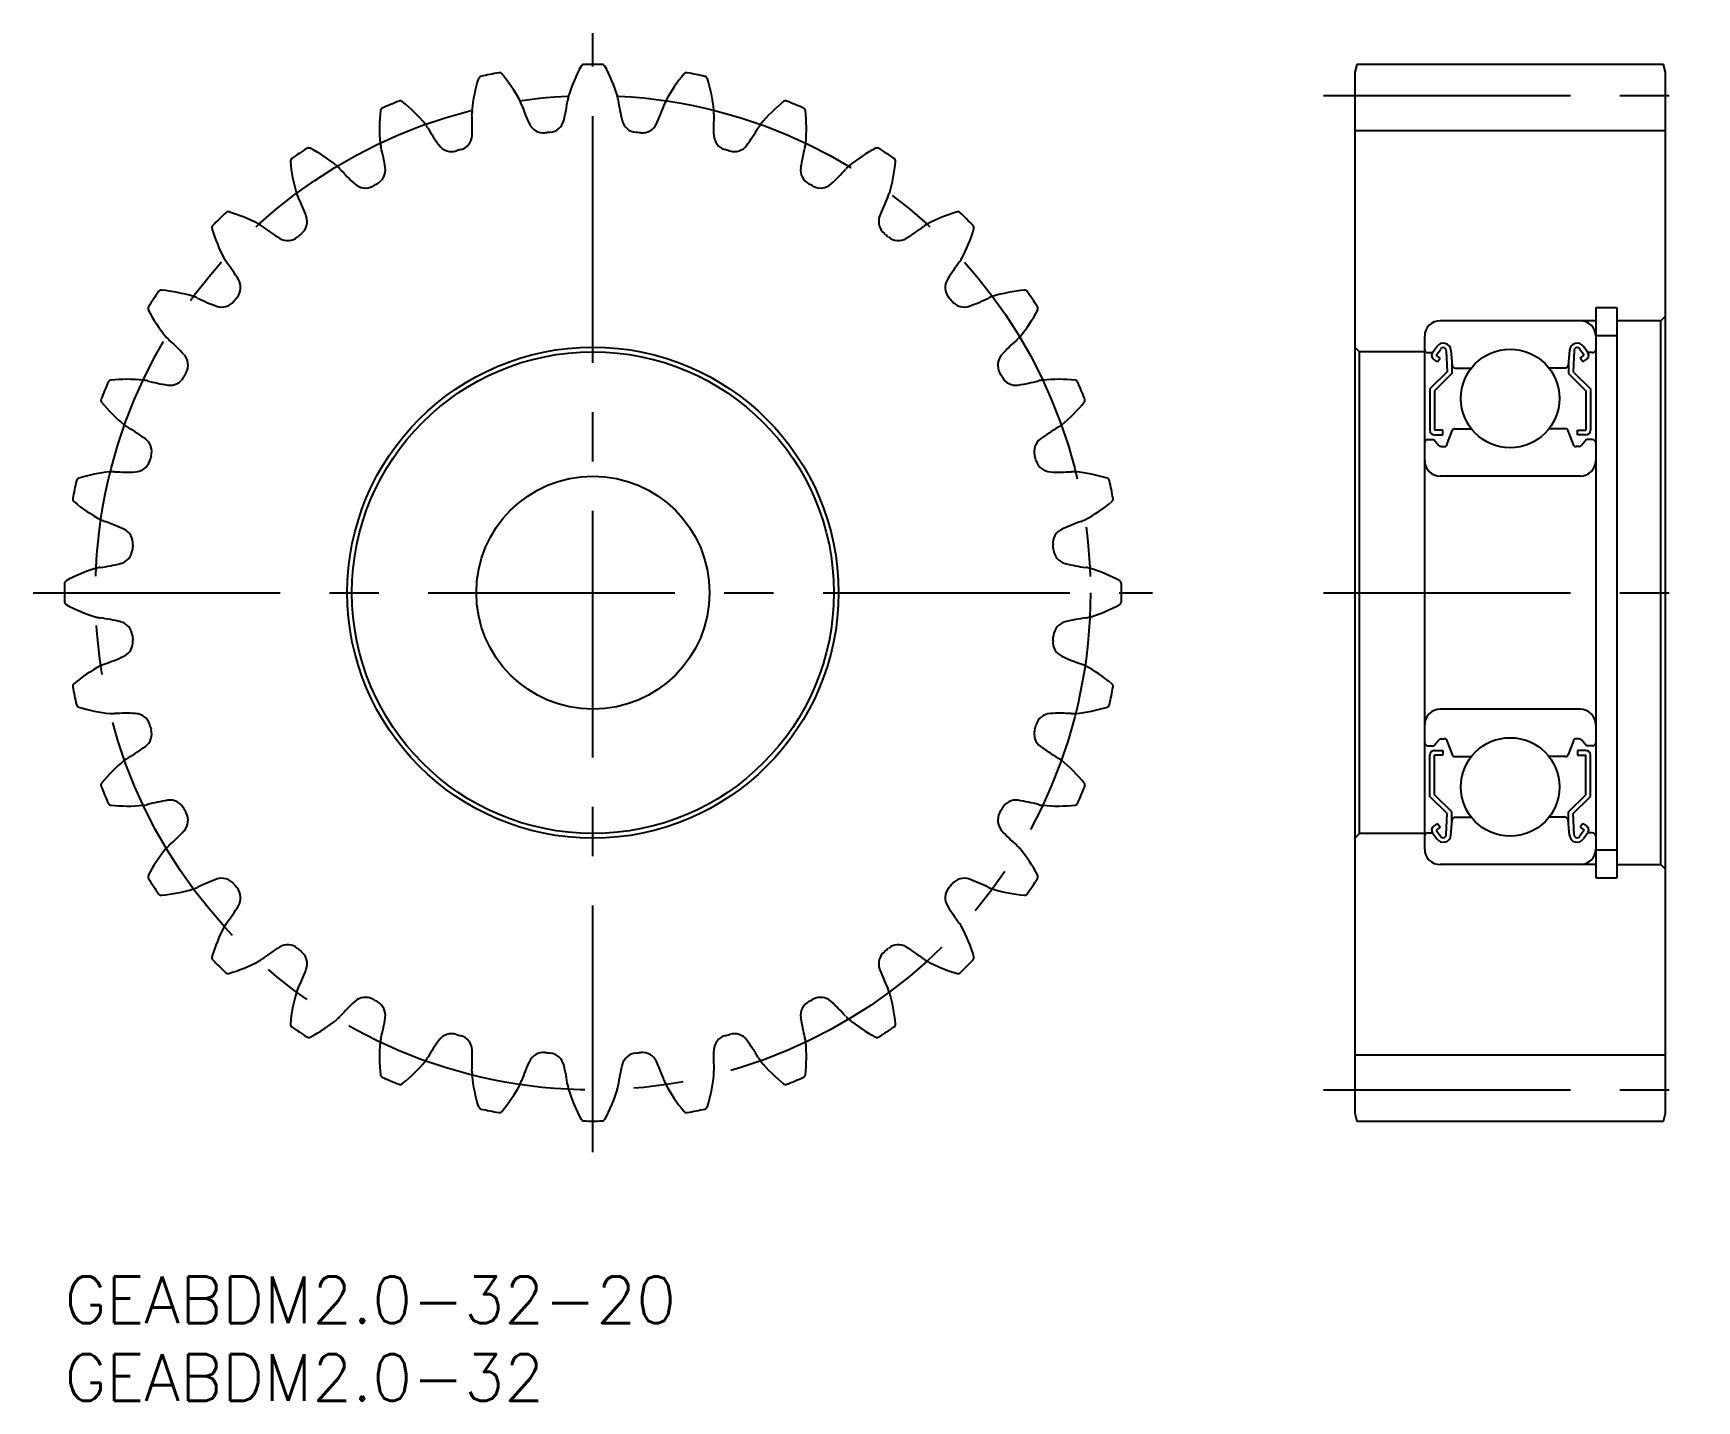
# Model space of a CAD drawing. Extents: x -2 to 105, y -8 to 80.
import ezdxf

# ---------------------------------------------------------------- set-up
doc = ezdxf.new("R2010")
doc.units = 0
doc.header["$LTSCALE"] = 0.5
doc.linetypes.add('CENTER', pattern=[50.8, 31.75, -6.35, 6.35, -6.35])
for name, color, linetype in [('MSM_CENTER', 1, 'CENTER'), ('MSM_CONTINUOUS', 7, 'CONTINUOUS'), ('MSM_PART_NUMBER', 7, 'CONTINUOUS')]:
    doc.layers.add(name, color=color, linetype=linetype)
doc.styles.get("Standard").update_dxf_attribs({"font": 'txt.shx', "height": 1, "bigfont": 'bigfont.shx'})

# ---------------------------------------------------------------- blocks, each defined once
blk = doc.blocks.new('*U3')
at = {"layer": 'MSM_PART_NUMBER'}
blk.add_text('GEABDM2.0-32', height=3, dxfattribs=at).set_placement((0, -8))
blk = doc.blocks.new('*U4')
at = {"layer": 'MSM_PART_NUMBER'}
blk.add_text('GEABDM2.0-32-20', height=3, dxfattribs=at).set_placement((0, -3))

msp = doc.modelspace()

# ---------------------------------------------------------------- linework, layer by layer
at = {"layer": 'MSM_CENTER'}
for p, q in [((34, 8), (34, 80)), ((81, 76), (105, 76)), ((-2, 44), (70, 44)), ((81, 44), (105, 44)), ((81, 12), (105, 12))]:
    msp.add_line(p, q, dxfattribs=at)
msp.add_circle((34, 44), 32, dxfattribs=at)
at = {"layer": 'MSM_CONTINUOUS'}
for p, q in [((83.13, 78), (83, 77.5)), ((83, 77.5), (83, 10.5)), ((102.87, 78), (83.13, 78)), ((103, 77.5), (102.87, 78)), ((103, 10.5), (103, 77.5)), ((83, 73.75), (103, 73.75)), ((98.5, 62.35), (99.85, 62.35)), ((98.5, 62.35), (98.5, 25.65)), ((99.85, 62.35), (99.85, 25.65)), ((98.5, 61.5), (88.5, 61.5)), ((102.7, 61.5), (99.85, 61.5)), ((103, 61.8), (102.7, 61.5)), ((102.7, 26.5), (102.7, 61.5)), ((87.5, 27.5), (87.5, 60.5)), ((87.5, 27.5), (87.5, 60.5)), ((98.5, 60.55), (99.85, 60.55)), ((83.3, 59.5), (83, 59.8)), ((87.5, 59.5), (83.3, 59.5)), ((83.3, 28.5), (83.3, 59.5)), ((87.7, 59.45), (88, 59.45)), ((88, 59.45), (88.28, 59.85)), ((88.32, 58.86), (88.07, 59.03)), ((88.25, 59.28), (88.53, 59.68)), ((88.49, 59.1), (88.25, 59.28)), ((88.32, 58.86), (88.49, 59.1)), ((88.89, 59.57), (88.94, 58.22)), ((89.19, 59.6), (89.27, 58.63)), ((89.24, 58.97), (89.24, 58.1)), ((96.81, 59.6), (96.73, 58.63)), ((96.76, 58.97), (96.76, 58.1)), ((97.11, 59.57), (97.06, 58.22)), ((97.75, 59.28), (97.47, 59.68)), ((97.51, 59.1), (97.75, 59.28)), ((97.68, 58.86), (97.51, 59.1)), ((97.68, 58.86), (97.93, 59.03)), ((98, 59.45), (97.72, 59.85)), ((98.3, 59.45), (98, 59.45)), ((88.94, 58.22), (87.84, 57.12)), ((89.24, 58.1), (88.14, 57)), ((89.47, 58.45), (90.49, 58.45)), ((96.53, 58.45), (95.51, 58.45)), ((96.76, 58.1), (97.86, 57)), ((97.06, 58.22), (98.16, 57.12)), ((87.84, 57.12), (87.84, 54.45)), ((88.14, 57), (88.14, 54.45)), ((97.86, 57), (97.86, 54.45)), ((98.16, 57.12), (98.16, 54.45)), ((87.7, 53.85), (88.1, 53.85)), ((88.1, 53.85), (88.42, 53.47)), ((88.66, 54.45), (88.14, 54.45)), ((88.14, 54.15), (88.66, 54.15)), ((88.66, 54.15), (88.66, 54.45)), ((88.93, 53.53), (89.26, 54.42)), ((89.45, 54.55), (90.49, 54.55)), ((96.55, 54.55), (95.51, 54.55)), ((97.07, 53.53), (96.74, 54.42)), ((97.34, 54.45), (97.86, 54.45)), ((97.34, 54.15), (97.34, 54.45)), ((97.86, 54.15), (97.34, 54.15)), ((97.9, 53.85), (97.58, 53.47)), ((98.3, 53.85), (97.9, 53.85)), ((88.57, 53.4), (88.75, 53.4)), ((97.43, 53.4), (97.25, 53.4)), ((97.5, 51.5), (88.5, 51.5)), ((97.5, 36.5), (88.5, 36.5)), ((98.5, 35.75), (98.5, 35.75)), ((88.1, 34.15), (88.42, 34.53)), ((88.57, 34.6), (88.75, 34.6)), ((88.93, 34.47), (89.26, 33.58)), ((97.07, 34.47), (96.74, 33.58)), ((97.43, 34.6), (97.25, 34.6)), ((97.9, 34.15), (97.58, 34.53)), ((87.7, 34.15), (88.1, 34.15)), ((87.84, 30.88), (87.84, 33.55)), ((88.14, 33.85), (88.66, 33.85)), ((88.14, 31), (88.14, 33.55)), ((88.66, 33.55), (88.14, 33.55)), ((88.66, 33.85), (88.66, 33.55)), ((89.45, 33.45), (90.49, 33.45)), ((96.55, 33.45), (95.51, 33.45)), ((97.86, 33.85), (97.34, 33.85)), ((97.34, 33.85), (97.34, 33.55)), ((97.34, 33.55), (97.86, 33.55)), ((97.86, 31), (97.86, 33.55)), ((98.3, 34.15), (97.9, 34.15)), ((98.16, 30.88), (98.16, 33.55)), ((88.94, 29.78), (87.84, 30.88)), ((89.24, 29.9), (88.14, 31)), ((96.76, 29.9), (97.86, 31)), ((97.06, 29.78), (98.16, 30.88)), ((88.32, 29.14), (88.07, 28.97)), ((88.49, 28.9), (88.25, 28.72)), ((88.32, 29.14), (88.49, 28.9)), ((88.89, 28.43), (88.94, 29.78)), ((89.19, 28.4), (89.27, 29.37)), ((89.24, 29.03), (89.24, 29.9)), ((89.47, 29.55), (90.49, 29.55)), ((96.53, 29.55), (95.51, 29.55)), ((96.81, 28.4), (96.73, 29.37)), ((96.76, 29.03), (96.76, 29.9)), ((97.11, 28.43), (97.06, 29.78)), ((97.68, 29.14), (97.51, 28.9)), ((97.51, 28.9), (97.75, 28.72)), ((97.68, 29.14), (97.93, 28.97)), ((83.3, 28.5), (83, 28.2)), ((87.5, 28.5), (83.3, 28.5)), ((87.7, 28.55), (88, 28.55)), ((88, 28.55), (88.28, 28.15)), ((88.25, 28.72), (88.53, 28.32)), ((97.75, 28.72), (97.47, 28.32)), ((98, 28.55), (97.72, 28.15)), ((98.3, 28.55), (98, 28.55)), ((98.5, 27.45), (99.85, 27.45)), ((98.5, 26.5), (88.5, 26.5)), ((99.85, 26.5), (102.7, 26.5)), ((102.7, 26.5), (103, 26.2)), ((98.5, 25.65), (99.85, 25.65)), ((83, 14.25), (103, 14.25)), ((83, 10.5), (83.13, 10)), ((83.13, 10), (102.87, 10)), ((102.87, 10), (103, 10.5))]:
    msp.add_line(p, q, dxfattribs=at)
for centre, radius in [((34, 44), 15.8), ((34, 44), 15.5), ((93, 56.5), 3.17), ((34, 44), 7.5), ((93, 31.5), 3.17)]:
    msp.add_circle(centre, radius, dxfattribs=at)
for centre, radius, start, end in [((36.83, 73.94), 10.67, 162.8045, 174.0625), ((26.84, 77.03), 0.2, 102.2381, 162.8045), ((34, 44), 34, 100.2619, 102.2381), ((27.98, 77.26), 0.2, 39.6955, 100.2619), ((19.93, 70.57), 10.67, 28.4375, 39.6955), ((42.62, 72.81), 10.67, 151.5545, 162.8125), ((33.42, 77.79), 0.2, 90.9881, 151.5545), ((34, 44), 34, 89.0119, 90.9881), ((34.58, 77.79), 0.2, 28.4455, 89.0119), ((25.38, 72.81), 10.67, 17.1875, 28.4455), ((48.07, 70.57), 10.67, 140.3045, 151.5625), ((40.02, 77.26), 0.2, 79.7381, 140.3045), ((34, 44), 34, 77.7619, 79.7381), ((41.16, 77.03), 0.2, 17.1955, 77.7619), ((31.17, 73.94), 10.67, 5.9375, 17.1955), ((30.94, 73.92), 10.67, 174.0545, 185.3125), ((20.53, 75), 0.2, 113.4881, 174.0545), ((34, 44), 34, 111.5119, 113.4881), ((21.61, 75.45), 0.2, 50.9455, 111.5119), ((15.01, 67.32), 10.67, 39.6875, 50.9455), ((27.86, 74.87), 1.64, 174.0625, 183.6075), ((27.86, 74.87), 1.64, 18.8925, 28.4375), ((41.52, 79.56), 12.8, 198.9342, 204.9169), ((19.69, 77.41), 12.8, 346.3331, 352.3158), ((34, 75.48), 1.64, 162.8125, 172.3575), ((34, 75.48), 1.64, 7.6425, 17.1875), ((48.31, 77.41), 12.8, 187.6842, 193.6669), ((26.48, 79.56), 12.8, 335.0831, 341.0658), ((40.14, 74.87), 1.64, 151.5625, 161.1075), ((40.14, 74.87), 1.64, 356.3925, 5.9375), ((52.99, 67.32), 10.67, 129.0545, 140.3125), ((46.39, 75.45), 0.2, 68.4881, 129.0545), ((34, 44), 34, 66.5119, 68.4881), ((47.47, 75), 0.2, 5.9455, 66.5119), ((37.06, 73.92), 10.67, 354.6875, 5.9455), ((21.95, 73.08), 1.64, 30.1425, 39.6875), ((34.44, 80.34), 12.8, 210.1842, 216.1669), ((13.44, 73.97), 12.8, 357.5831, 3.5658), ((30.82, 74.59), 1, 204.9169, 275.9355), ((31.15, 74.62), 1, 275.3145, 346.3331), ((36.85, 74.62), 1, 193.6669, 264.6855), ((37.18, 74.59), 1, 264.0645, 335.0831), ((54.56, 73.97), 12.8, 176.4342, 182.4169), ((33.56, 80.34), 12.8, 323.8331, 329.8158), ((46.05, 73.08), 1.64, 140.3125, 149.8575), ((21.95, 73.08), 1.64, 185.3125, 194.8575), ((24.91, 73.38), 1, 216.1669, 287.1855), ((25.23, 73.47), 1, 286.5645, 357.5831), ((34, 44), 29.75, 95.3145, 95.9355), ((34, 44), 29.75, 84.0645, 84.6855), ((42.77, 73.47), 1, 182.4169, 253.4355), ((43.09, 73.38), 1, 252.8145, 323.8331), ((46.05, 73.08), 1.64, 345.1425, 354.6875), ((14.74, 71.78), 0.2, 124.7381, 185.3045), ((25.16, 72.74), 10.67, 185.3045, 196.5625), ((34, 44), 34, 122.7619, 124.7381), ((15.71, 72.42), 0.2, 62.1955, 122.7619), ((10.83, 63.17), 10.67, 50.9375, 62.1955), ((7.99, 69.39), 12.8, 8.8331, 14.8158), ((34, 44), 29.75, 106.5645, 107.1855), ((34, 44), 29.75, 72.8145, 73.4355), ((60.01, 69.39), 12.8, 165.1842, 171.1669), ((57.17, 63.17), 10.67, 117.8045, 129.0625), ((52.29, 72.42), 0.2, 57.2381, 117.8045), ((34, 44), 34, 55.2619, 57.2381), ((42.84, 72.74), 10.67, 343.4375, 354.6955), ((53.26, 71.78), 0.2, 354.6955, 55.2619), ((16.51, 70.17), 1.64, 41.3925, 50.9375), ((27.34, 79.73), 12.8, 221.4342, 227.4169), ((19.65, 71.2), 1, 297.8145, 8.8331), ((48.35, 71.2), 1, 171.1669, 242.1855), ((40.66, 79.73), 12.8, 312.5831, 318.5658), ((51.49, 70.17), 1.64, 129.0625, 138.6075), ((16.51, 70.17), 1.64, 196.5625, 206.1075), ((19.36, 71.04), 1, 227.4169, 298.4355), ((34, 44), 29.75, 117.8145, 118.4355), ((34, 44), 29.75, 61.5645, 62.1855), ((48.64, 71.04), 1, 241.5645, 312.5831), ((51.49, 70.17), 1.64, 333.8925, 343.4375), ((10.52, 68.31), 0.2, 73.4455, 134.0119), ((7.53, 58.28), 10.67, 62.1875, 73.4455), ((3.54, 63.82), 12.8, 20.0831, 26.0658), ((64.46, 63.82), 12.8, 153.9342, 159.9169), ((60.47, 58.28), 10.67, 106.5545, 117.8125), ((57.48, 68.31), 0.2, 45.9881, 106.5545), ((9.69, 67.48), 0.2, 135.9881, 196.5545), ((19.72, 70.47), 10.67, 196.5545, 207.8125), ((34, 44), 34, 134.0119, 135.9881), ((11.74, 66.26), 1.64, 52.6425, 62.1875), ((20.5, 77.74), 12.8, 232.6842, 238.6669), ((14.62, 67.88), 1, 309.0645, 20.0831), ((53.38, 67.88), 1, 159.9169, 230.9355), ((47.5, 77.74), 12.8, 301.3331, 307.3158), ((56.26, 66.26), 1.64, 117.8125, 127.3575), ((34, 44), 34, 44.0119, 45.9881), ((48.28, 70.47), 10.67, 332.1875, 343.4455), ((58.31, 67.48), 0.2, 343.4455, 44.0119), ((14.36, 67.66), 1, 238.6669, 309.6855), ((34, 44), 29.75, 129.0645, 129.6855), ((34, 44), 29.75, 50.3145, 50.9355), ((53.64, 67.66), 1, 230.3145, 301.3331), ((11.74, 66.26), 1.64, 207.8125, 217.3575), ((56.26, 66.26), 1.64, 322.6425, 332.1875), ((0.26, 57.5), 12.8, 31.3331, 37.3158), ((67.74, 57.5), 12.8, 142.6842, 148.6669), ((34, 44), 34, 145.2619, 147.2381), ((6.22, 63.26), 0.2, 84.6955, 145.2619), ((5.26, 52.84), 10.67, 73.4375, 84.6955), ((10.34, 63.64), 1, 320.3145, 31.3331), ((57.66, 63.64), 1, 148.6669, 219.6855), ((62.74, 52.84), 10.67, 95.3045, 106.5625), ((61.78, 63.26), 0.2, 34.7381, 95.3045), ((34, 44), 34, 32.7619, 34.7381), ((5.58, 62.29), 0.2, 147.2381, 207.8045), ((14.83, 67.17), 10.67, 207.8045, 219.0625), ((7.83, 61.49), 1.64, 63.8925, 73.4375), ((14.18, 74.46), 12.8, 243.9342, 249.9169), ((10.12, 63.38), 1, 249.9169, 320.9355), ((34, 44), 29.75, 140.3145, 140.9355), ((34, 44), 29.75, 39.0645, 39.6855), ((57.88, 63.38), 1, 219.0645, 290.0831), ((53.82, 74.46), 12.8, 290.0831, 296.0658), ((60.17, 61.49), 1.64, 106.5625, 116.1075), ((53.17, 67.17), 10.67, 320.9375, 332.1955), ((62.42, 62.29), 0.2, 332.1955, 32.7619), ((88.5, 60.5), 1, 90, 180), ((97.5, 60.5), 1, 0, 90), ((7.83, 61.49), 1.64, 219.0625, 228.6075), ((-1.73, 50.66), 12.8, 42.5831, 48.5658), ((69.73, 50.66), 12.8, 131.4342, 137.4169), ((60.17, 61.49), 1.64, 311.3925, 320.9375), ((88.69, 59.56), 0.5, 5.065, 144.9356), ((97.31, 59.56), 0.5, 35.0644, 174.935), ((6.96, 58.64), 1, 331.5645, 42.5831), ((61.04, 58.64), 1, 137.4169, 208.4355), ((87.7, 59.65), 0.2, 180, 270), ((88.25, 59.28), 0.3, 144.9356, 235.0377), ((88.69, 59.57), 0.2, 2.1312, 144.9367), ((97.31, 59.57), 0.2, 35.0633, 177.8688), ((97.75, 59.28), 0.3, 304.9623, 35.0644), ((98.3, 59.65), 0.2, 270, 0), ((6.8, 58.35), 1, 261.1669, 332.1855), ((34, 44), 29.75, 151.5645, 152.1855), ((34, 44), 29.75, 27.8145, 28.4355), ((61.2, 58.35), 1, 207.8145, 278.8331), ((89.47, 58.65), 0.2, 185.065, 270), ((96.53, 58.65), 0.2, 270, 354.935), ((34, 44), 34, 156.5119, 158.4881), ((3, 57.47), 0.2, 95.9455, 156.5119), ((4.08, 47.06), 10.67, 84.6875, 95.9455), ((4.92, 56.05), 1.64, 75.1425, 84.6875), ((8.61, 70.01), 12.8, 255.1842, 261.1669), ((59.39, 70.01), 12.8, 278.8331, 284.8158), ((63.08, 56.05), 1.64, 95.3125, 104.8575), ((63.92, 47.06), 10.67, 84.0545, 95.3125), ((65, 57.47), 0.2, 23.4881, 84.0545), ((34, 44), 34, 21.5119, 23.4881), ((2.55, 56.39), 0.2, 158.4881, 219.0545), ((10.68, 62.99), 10.67, 219.0545, 230.3125), ((57.32, 62.99), 10.67, 309.6875, 320.9455), ((65.45, 56.39), 0.2, 320.9455, 21.5119), ((4.92, 56.05), 1.64, 230.3125, 239.8575), ((-2.34, 43.56), 12.8, 53.8331, 59.8158), ((70.34, 43.56), 12.8, 120.1842, 126.1669), ((63.08, 56.05), 1.64, 300.1425, 309.6875), ((4.62, 53.09), 1, 342.8145, 53.8331), ((63.38, 53.09), 1, 126.1669, 197.1855), ((87.7, 53.65), 0.2, 90, 180), ((88.14, 54.45), 0.3, 180, 270), ((88.75, 53.6), 0.2, 270, 339.9703), ((89.45, 54.35), 0.2, 90, 159.9703), ((96.55, 54.35), 0.2, 20.0297, 90), ((97.25, 53.6), 0.2, 200.0297, 270), ((97.86, 54.45), 0.3, 270, 0), ((98.3, 53.65), 0.2, 0, 90), ((4.53, 52.77), 1, 272.4169, 343.4355), ((34, 44), 29.75, 162.8145, 163.4355), ((34, 44), 29.75, 16.5645, 17.1855), ((63.47, 52.77), 1, 196.5645, 267.5831), ((88.5, 52.5), 1, 180, 270), ((88.57, 53.6), 0.2, 219.997, 270), ((97.43, 53.6), 0.2, 270, 320.003), ((97.5, 52.5), 1, 270, 0), ((4.06, 41.17), 10.67, 95.9375, 107.1955), ((3.13, 50.14), 1.64, 86.3925, 95.9375), ((4.03, 64.56), 12.8, 266.4342, 272.4169), ((63.97, 64.56), 12.8, 267.5831, 273.5658), ((64.87, 50.14), 1.64, 84.0625, 93.6075), ((63.94, 41.17), 10.67, 72.8045, 84.0625), ((34, 44), 34, 167.7619, 169.7381), ((0.97, 51.16), 0.2, 107.1955, 167.7619), ((67.03, 51.16), 0.2, 12.2381, 72.8045), ((34, 44), 34, 10.2619, 12.2381), ((0.74, 50.02), 0.2, 169.7381, 230.3045), ((7.43, 58.07), 10.67, 230.3045, 241.5625), ((60.57, 58.07), 10.67, 298.4375, 309.6955), ((67.26, 50.02), 0.2, 309.6955, 10.2619), ((3.13, 50.14), 1.64, 241.5625, 251.1075), ((-1.56, 36.48), 12.8, 65.0831, 71.0658), ((69.56, 36.48), 12.8, 108.9342, 114.9169), ((64.87, 50.14), 1.64, 288.8925, 298.4375), ((3.41, 47.18), 1, 354.0645, 65.0831), ((64.59, 47.18), 1, 114.9169, 185.9355), ((3.38, 46.85), 1, 283.6669, 354.6855), ((34, 44), 29.75, 174.0645, 174.6855), ((34, 44), 29.75, 5.3145, 5.9355), ((64.62, 46.85), 1, 185.3145, 256.3331), ((5.19, 35.38), 10.67, 107.1875, 118.4455), ((2.52, 44), 1.64, 97.6425, 107.1875), ((0.59, 58.31), 12.8, 277.6842, 283.6669), ((67.41, 58.31), 12.8, 256.3331, 262.3158), ((65.48, 44), 1.64, 72.8125, 82.3575), ((62.81, 35.38), 10.67, 61.5545, 72.8125), ((34, 44), 34, 179.0119, 180.9881), ((0.21, 44.58), 0.2, 118.4455, 179.0119), ((67.79, 44.58), 0.2, 0.9881, 61.5545), ((34, 44), 34, 359.0119, 0.9881), ((0.21, 43.42), 0.2, 180.9881, 241.5545), ((5.19, 52.62), 10.67, 241.5545, 252.8125), ((62.81, 52.62), 10.67, 287.1875, 298.4455), ((67.79, 43.42), 0.2, 298.4455, 359.0119), ((2.52, 44), 1.64, 252.8125, 262.3575), ((0.59, 29.69), 12.8, 76.3331, 82.3158), ((3.38, 41.15), 1, 5.3145, 76.3331), ((64.62, 41.15), 1, 103.6669, 174.6855), ((67.41, 29.69), 12.8, 97.6842, 103.6669), ((65.48, 44), 1.64, 277.6425, 287.1875), ((3.41, 40.82), 1, 294.9169, 5.9355), ((34, 44), 29.75, 185.3145, 185.9355), ((34, 44), 29.75, 354.0645, 354.6855), ((64.59, 40.82), 1, 174.0645, 245.0831), ((-1.56, 51.52), 12.8, 288.9342, 294.9169), ((69.56, 51.52), 12.8, 245.0831, 251.0658), ((7.43, 29.93), 10.67, 118.4375, 129.6955), ((3.13, 37.86), 1.64, 108.8925, 118.4375), ((64.87, 37.86), 1.64, 61.5625, 71.1075), ((60.57, 29.93), 10.67, 50.3045, 61.5625), ((0.74, 37.98), 0.2, 129.6955, 190.2619), ((34, 44), 34, 190.2619, 192.2381), ((34, 44), 34, 347.7619, 349.7381), ((67.26, 37.98), 0.2, 349.7381, 50.3045), ((0.97, 36.84), 0.2, 192.2381, 252.8045), ((4.06, 46.83), 10.67, 252.8045, 264.0625), ((63.94, 46.83), 10.67, 275.9375, 287.1955), ((67.03, 36.84), 0.2, 287.1955, 347.7619), ((88.5, 35.5), 1, 90, 180), ((97.5, 35.5), 1, 0, 90), ((3.13, 37.86), 1.64, 264.0625, 273.6075), ((4.03, 23.44), 12.8, 87.5831, 93.5658), ((4.53, 35.23), 1, 16.5645, 87.5831), ((34, 44), 29.75, 196.5645, 197.1855), ((34, 44), 29.75, 342.8145, 343.4355), ((63.47, 35.23), 1, 92.4169, 163.4355), ((63.97, 23.44), 12.8, 86.4342, 92.4169), ((64.87, 37.86), 1.64, 266.3925, 275.9375), ((4.62, 34.91), 1, 306.1669, 17.1855), ((63.38, 34.91), 1, 162.8145, 233.8331), ((87.7, 34.35), 0.2, 180, 270), ((88.57, 34.4), 0.2, 90, 140.003), ((88.75, 34.4), 0.2, 20.0297, 90), ((97.25, 34.4), 0.2, 90, 159.9703), ((97.43, 34.4), 0.2, 39.997, 90), ((98.3, 34.35), 0.2, 270, 0), ((10.68, 25.01), 10.67, 129.6875, 140.9455), ((4.92, 31.95), 1.64, 120.1425, 129.6875), ((-2.34, 44.44), 12.8, 300.1842, 306.1669), ((70.34, 44.44), 12.8, 233.8331, 239.8158), ((63.08, 31.95), 1.64, 50.3125, 59.8575), ((57.32, 25.01), 10.67, 39.0545, 50.3125), ((88.14, 33.55), 0.3, 90, 180), ((89.45, 33.65), 0.2, 200.0297, 270), ((96.55, 33.65), 0.2, 270, 339.9703), ((97.86, 33.55), 0.3, 0, 90), ((2.55, 31.61), 0.2, 140.9455, 201.5119), ((34, 44), 34, 201.5119, 203.4881), ((34, 44), 34, 336.5119, 338.4881), ((65.45, 31.61), 0.2, 338.4881, 39.0545), ((3, 30.53), 0.2, 203.4881, 264.0545), ((4.08, 40.94), 10.67, 264.0545, 275.3125), ((4.92, 31.95), 1.64, 275.3125, 284.8575), ((8.61, 17.99), 12.8, 98.8331, 104.8158), ((6.8, 29.65), 1, 27.8145, 98.8331), ((34, 44), 29.75, 207.8145, 208.4355), ((34, 44), 29.75, 331.5645, 332.1855), ((61.2, 29.65), 1, 81.1669, 152.1855), ((59.39, 17.99), 12.8, 75.1842, 81.1669), ((63.08, 31.95), 1.64, 255.1425, 264.6875), ((63.92, 40.94), 10.67, 264.6875, 275.9455), ((65, 30.53), 0.2, 275.9455, 336.5119), ((6.96, 29.36), 1, 317.4169, 28.4355), ((61.04, 29.36), 1, 151.5645, 222.5831), ((88.25, 28.72), 0.3, 124.9623, 215.0644), ((89.47, 29.35), 0.2, 90, 174.935), ((96.53, 29.35), 0.2, 5.065, 90), ((97.75, 28.72), 0.3, 324.9356, 55.0377), ((-1.73, 37.34), 12.8, 311.4342, 317.4169), ((69.73, 37.34), 12.8, 222.5831, 228.5658), ((87.7, 28.35), 0.2, 90, 180), ((88.69, 28.44), 0.5, 215.0644, 354.935), ((88.69, 28.43), 0.2, 215.0633, 357.8688), ((97.31, 28.44), 0.5, 185.065, 324.9356), ((97.31, 28.43), 0.2, 182.1312, 324.9367), ((98.3, 28.35), 0.2, 0, 90), ((14.83, 20.83), 10.67, 140.9375, 152.1955), ((7.83, 26.51), 1.64, 131.3925, 140.9375), ((60.17, 26.51), 1.64, 39.0625, 48.6075), ((53.17, 20.83), 10.67, 27.8045, 39.0625), ((88.5, 27.5), 1, 180, 270), ((97.5, 27.5), 1, 270, 0), ((5.58, 25.71), 0.2, 152.1955, 212.7619), ((62.42, 25.71), 0.2, 327.2381, 27.8045), ((34, 44), 34, 212.7619, 214.7381), ((6.22, 24.74), 0.2, 214.7381, 275.3045), ((5.26, 35.16), 10.67, 275.3045, 286.5625), ((7.83, 26.51), 1.64, 286.5625, 296.1075), ((14.18, 13.54), 12.8, 110.0831, 116.0658), ((10.12, 24.62), 1, 39.0645, 110.0831), ((34, 44), 29.75, 219.0645, 219.6855), ((10.34, 24.36), 1, 328.6669, 39.6855), ((57.66, 24.36), 1, 140.3145, 211.3331), ((34, 44), 29.75, 320.3145, 320.9355), ((57.88, 24.62), 1, 69.9169, 140.9355), ((53.82, 13.54), 12.8, 63.9342, 69.9169), ((60.17, 26.51), 1.64, 243.8925, 253.4375), ((62.74, 35.16), 10.67, 253.4375, 264.6955), ((61.78, 24.74), 0.2, 264.6955, 325.2619), ((34, 44), 34, 325.2619, 327.2381), ((0.26, 30.5), 12.8, 322.6842, 328.6669), ((67.74, 30.5), 12.8, 211.3331, 217.3158), ((19.72, 17.53), 10.67, 152.1875, 163.4455), ((11.74, 21.74), 1.64, 142.6425, 152.1875), ((56.26, 21.74), 1.64, 27.8125, 37.3575), ((48.28, 17.53), 10.67, 16.5545, 27.8125), ((9.69, 20.52), 0.2, 163.4455, 224.0119), ((34, 44), 34, 224.0119, 225.9881), ((11.74, 21.74), 1.64, 297.8125, 307.3575), ((20.5, 10.26), 12.8, 121.3331, 127.3158), ((14.36, 20.34), 1, 50.3145, 121.3331), ((34, 44), 29.75, 230.3145, 230.9355), ((14.62, 20.12), 1, 339.9169, 50.9355), ((53.38, 20.12), 1, 129.0645, 200.0831), ((34, 44), 29.75, 309.0645, 309.6855), ((53.64, 20.34), 1, 58.6669, 129.6855), ((47.5, 10.26), 12.8, 52.6842, 58.6669), ((56.26, 21.74), 1.64, 232.6425, 242.1875), ((34, 44), 34, 314.0119, 315.9881), ((58.31, 20.52), 0.2, 315.9881, 16.5545), ((10.52, 19.69), 0.2, 225.9881, 286.5545), ((7.53, 29.72), 10.67, 286.5545, 297.8125), ((3.54, 24.18), 12.8, 333.9342, 339.9169), ((64.46, 24.18), 12.8, 200.0831, 206.0658), ((60.47, 29.72), 10.67, 242.1875, 253.4455), ((57.48, 19.69), 0.2, 253.4455, 314.0119), ((25.16, 15.26), 10.67, 163.4375, 174.6955), ((16.51, 17.83), 1.64, 153.8925, 163.4375), ((51.49, 17.83), 1.64, 16.5625, 26.1075), ((42.84, 15.26), 10.67, 5.3045, 16.5625), ((27.34, 8.27), 12.8, 132.5831, 138.5658), ((19.36, 16.96), 1, 61.5645, 132.5831), ((34, 44), 29.75, 241.5645, 242.1855), ((19.65, 16.8), 1, 351.1669, 62.1855), ((48.35, 16.8), 1, 117.8145, 188.8331), ((34, 44), 29.75, 297.8145, 298.4355), ((48.64, 16.96), 1, 47.4169, 118.4355), ((40.66, 8.27), 12.8, 41.4342, 47.4169), ((14.74, 16.22), 0.2, 174.6955, 235.2619), ((34, 44), 34, 235.2619, 237.2381), ((10.83, 24.83), 10.67, 297.8045, 309.0625), ((16.51, 17.83), 1.64, 309.0625, 318.6075), ((7.99, 18.61), 12.8, 345.1842, 351.1669), ((60.01, 18.61), 12.8, 188.8331, 194.8158), ((51.49, 17.83), 1.64, 221.3925, 230.9375), ((57.17, 24.83), 10.67, 230.9375, 242.1955), ((34, 44), 34, 302.7619, 304.7381), ((53.26, 16.22), 0.2, 304.7381, 5.3045), ((15.71, 15.58), 0.2, 237.2381, 297.8045), ((30.94, 14.08), 10.67, 174.6875, 185.9455), ((21.95, 14.92), 1.64, 165.1425, 174.6875), ((34.44, 7.66), 12.8, 143.8331, 149.8158), ((24.91, 14.62), 1, 72.8145, 143.8331), ((34, 44), 29.75, 252.8145, 253.4355), ((25.23, 14.53), 1, 2.4169, 73.4355), ((42.77, 14.53), 1, 106.5645, 177.5831), ((34, 44), 29.75, 286.5645, 287.1855), ((43.09, 14.62), 1, 36.1669, 107.1855), ((33.56, 7.66), 12.8, 30.1842, 36.1669), ((46.05, 14.92), 1.64, 5.3125, 14.8575), ((37.06, 14.08), 10.67, 354.0545, 5.3125), ((52.29, 15.58), 0.2, 242.1955, 302.7619), ((21.95, 14.92), 1.64, 320.3125, 329.8575), ((13.44, 14.03), 12.8, 356.4342, 2.4169), ((30.82, 13.41), 1, 84.0645, 155.0831), ((34, 44), 29.75, 264.0645, 264.6855), ((31.15, 13.38), 1, 13.6669, 84.6855), ((36.85, 13.38), 1, 95.3145, 166.3331), ((34, 44), 29.75, 275.3145, 275.9355), ((37.18, 13.41), 1, 24.9169, 95.9355), ((54.56, 14.03), 12.8, 177.5831, 183.5658), ((46.05, 14.92), 1.64, 210.1425, 219.6875), ((20.53, 13), 0.2, 185.9455, 246.5119), ((15.01, 20.68), 10.67, 309.0545, 320.3125), ((27.86, 13.13), 1.64, 176.3925, 185.9375), ((36.83, 14.06), 10.67, 185.9375, 197.1955), ((41.52, 8.44), 12.8, 155.0831, 161.0658), ((19.69, 10.59), 12.8, 7.6842, 13.6669), ((48.31, 10.59), 12.8, 166.3331, 172.3158), ((26.48, 8.44), 12.8, 18.9342, 24.9169), ((31.17, 14.06), 10.67, 342.8045, 354.0625), ((40.14, 13.13), 1.64, 354.0625, 3.6075), ((52.99, 20.68), 10.67, 219.6875, 230.9455), ((47.47, 13), 0.2, 293.4881, 354.0545), ((34, 44), 34, 246.5119, 248.4881), ((21.61, 12.55), 0.2, 248.4881, 309.0545), ((19.93, 17.43), 10.67, 320.3045, 331.5625), ((27.86, 13.13), 1.64, 331.5625, 341.1075), ((34, 12.52), 1.64, 187.6425, 197.1875), ((42.62, 15.19), 10.67, 197.1875, 208.4455), ((25.38, 15.19), 10.67, 331.5545, 342.8125), ((34, 12.52), 1.64, 342.8125, 352.3575), ((40.14, 13.13), 1.64, 198.8925, 208.4375), ((48.07, 17.43), 10.67, 208.4375, 219.6955), ((46.39, 12.55), 0.2, 230.9455, 291.5119), ((34, 44), 34, 291.5119, 293.4881), ((26.84, 10.97), 0.2, 197.1955, 257.7619), ((34, 44), 34, 257.7619, 259.7381), ((34, 44), 34, 280.2619, 282.2381), ((41.16, 10.97), 0.2, 282.2381, 342.8045), ((27.98, 10.74), 0.2, 259.7381, 320.3045), ((33.42, 10.21), 0.2, 208.4455, 269.0119), ((34, 44), 34, 269.0119, 270.9881), ((34.58, 10.21), 0.2, 270.9881, 331.5545), ((40.02, 10.74), 0.2, 219.6955, 280.2619)]:
    msp.add_arc(centre, radius, start, end, dxfattribs=at)

# ---------------------------------------------------------------- block references
for name in ['*U4', '*U3']:
    msp.add_blockref(name, (0, 0), dxfattribs=at)

doc.saveas('drawing.dxf')
